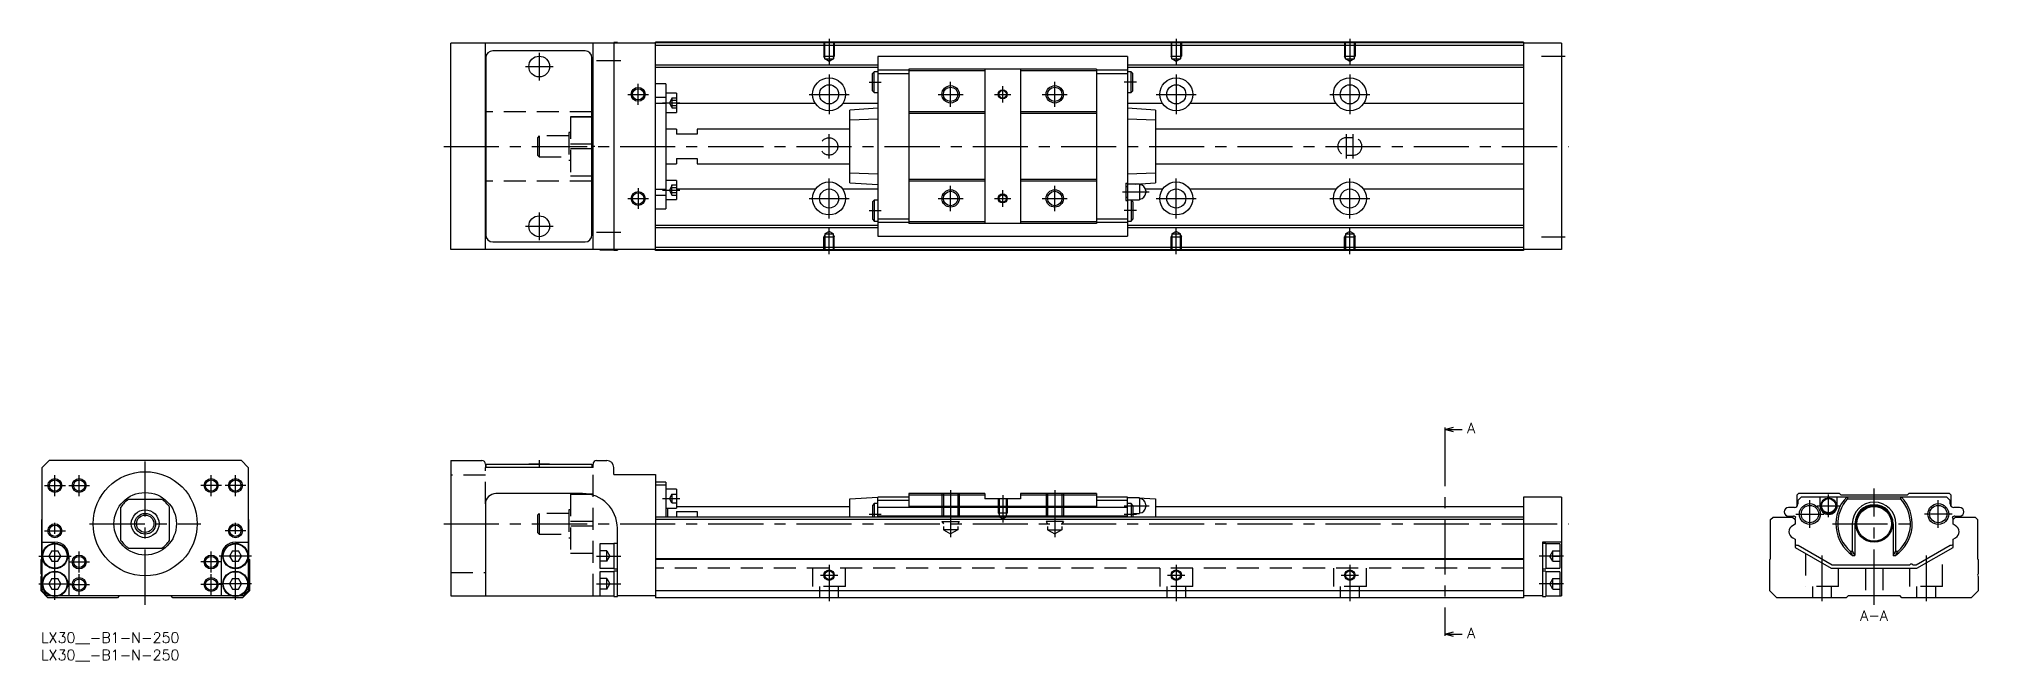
# Model space of a CAD drawing. Extents: x -1 to 558, y -8 to 171.
import ezdxf

# ---------------------------------------------------------------- set-up
doc = ezdxf.new("R2010")
doc.units = 0
doc.header["$LTSCALE"] = 0.5
doc.linetypes.add('CENTER', pattern=[50.8, 31.75, -6.35, 6.35, -6.35])
doc.linetypes.add('DASHED', pattern=[19.05, 12.7, -6.35])
for name, color, linetype in [('MSM_CENTER', 1, 'CENTER'), ('MSM_CONTINUOUS', 7, 'CONTINUOUS'), ('MSM_DASHED', 4, 'DASHED'), ('MSM_NARROW', 5, 'CONTINUOUS'), ('MSM_PART_NUMBER', 7, 'CONTINUOUS')]:
    doc.layers.add(name, color=color, linetype=linetype)
doc.styles.get("Standard").update_dxf_attribs({"font": 'txt.shx', "height": 3, "bigfont": 'bigfont.shx'})

# ---------------------------------------------------------------- blocks, each defined once
blk = doc.blocks.new('*U2')
at = {"layer": 'MSM_PART_NUMBER'}
blk.add_text('LX30__-B1-N-250', height=3, dxfattribs=at).set_placement((0, -3))
blk = doc.blocks.new('*U3')
at = {"layer": 'MSM_PART_NUMBER'}
blk.add_text('LX30__-B1-N-250', height=3, dxfattribs=at).set_placement((0, -8))

msp = doc.modelspace()

# ---------------------------------------------------------------- linework, layer by layer
at = {"layer": 'MSM_CENTER'}
for p, q in [((227, 171), (227, 163.49)), ((327, 171), (327, 163.49)), ((377, 171), (377, 163.49)), ((139.5, 163), (147.5, 163)), ((143.5, 167), (143.5, 159)), ((160, 164.7), (167, 164.7)), ((432.25, 166), (439, 166)), ((172, 152), (172, 158)), ((227, 160.75), (227, 149.25)), ((238.5, 158.5), (242, 158.5)), ((262, 151.37), (262, 158.62)), ((277, 152.63), (277, 157.36)), ((292, 151.37), (292, 158.62)), ((315.5, 158.5), (312, 158.5)), ((327, 160.75), (327, 149.25)), ((377, 160.75), (377, 149.25)), ((169, 155), (175, 155)), ((179, 152.55), (184, 152.55)), ((221.25, 155), (232.75, 155)), ((258.37, 155), (265.62, 155)), ((274.63, 155), (279.36, 155)), ((288.37, 155), (295.62, 155)), ((321.25, 155), (332.75, 155)), ((371.25, 155), (382.75, 155)), ((116, 140), (440, 140)), ((227, 136.5), (227, 143.5)), ((376, 136.5), (376, 143.5)), ((378, 136.5), (378, 143.5)), ((227, 119.25), (227, 130.75)), ((262, 121.37), (262, 128.62)), ((292, 121.37), (292, 128.62)), ((327, 119.25), (327, 130.75)), ((377, 119.25), (377, 130.75)), ((169, 125), (175, 125)), ((172, 128), (172, 122)), ((179, 127.44), (184, 127.44)), ((221.25, 125), (232.75, 125)), ((258.37, 125), (265.62, 125)), ((274.63, 125), (279.36, 125)), ((277, 122.63), (277, 127.36)), ((288.37, 125), (295.62, 125)), ((311.5, 126.9), (319.2, 126.9)), ((321.25, 125), (332.75, 125)), ((371.25, 125), (382.75, 125)), ((143.5, 121), (143.5, 113)), ((238.5, 121.5), (242, 121.5)), ((315.5, 121.5), (312, 121.5)), ((139.5, 117), (147.5, 117)), ((160, 115.3), (167, 115.3)), ((227, 109), (227, 116.51)), ((327, 109), (327, 116.51)), ((377, 109), (377, 116.51)), ((432.25, 114), (439, 114)), ((404.38, 58), (404.38, 0)), ((30, 8), (30, 51.5)), ((4, 39.3), (4, 45.3)), ((11, 39.3), (11, 45.3)), ((49, 39.3), (49, 45.3)), ((56, 39.3), (56, 45.3)), ((143.5, 49.6), (143.5, 47.49)), ((1, 42.3), (7, 42.3)), ((8, 42.3), (14, 42.3)), ((52, 42.3), (46, 42.3)), ((59, 42.3), (53, 42.3)), ((262, 41), (262, 27.41)), ((277, 39.5), (277, 31.69)), ((292, 41), (292, 27.41)), ((514.9, 33.25), (514.9, 39.75)), ((528, 8), (528, 41.5)), ((179, 38.55), (184, 38.55)), ((238.5, 34.1), (242, 34.1)), ((312, 36.5), (319.2, 36.5)), ((312, 34.1), (315.5, 34.1)), ((505.5, 34.1), (513.5, 34.1)), ((509.5, 30.1), (509.5, 38.1)), ((511.65, 36.5), (518.15, 36.5)), ((550.5, 34.1), (542.5, 34.1)), ((546.5, 30.1), (546.5, 38.1)), ((1, 29.3), (7, 29.3)), ((4, 9.35), (4, 32.3)), ((14, 31.3), (46, 31.3)), ((59, 29.3), (53, 29.3)), ((56, 9.35), (56, 32.3)), ((116, 31.3), (440, 31.3)), ((516, 31.3), (540, 31.3)), ((11, 17.3), (11, 23.3)), ((49, 17.3), (49, 23.3)), ((-0.65, 22), (8.65, 22)), ((8, 20.3), (14, 20.3)), ((11, 10.8), (11, 16.8)), ((52, 20.3), (46, 20.3)), ((49, 10.8), (49, 16.8)), ((60.65, 22), (51.35, 22)), ((160, 22), (167, 22)), ((227, 19.5), (227, 9)), ((327, 19.5), (327, 9)), ((377, 19.5), (377, 9)), ((438.5, 22), (431.5, 22)), ((513, 22.18), (513, 9)), ((543, 22.18), (543, 9)), ((-0.65, 14), (8.65, 14)), ((8, 13.8), (14, 13.8)), ((52, 13.8), (46, 13.8)), ((60.65, 14), (51.35, 14)), ((160, 14), (167, 14)), ((224.5, 16.5), (229.5, 16.5)), ((324.5, 16.5), (329.5, 16.5)), ((374.5, 16.5), (379.5, 16.5)), ((438.5, 14), (431.5, 14))]:
    msp.add_line(p, q, dxfattribs=at)
at = {"layer": 'MSM_CONTINUOUS'}
for p, q in [((118, 110.3), (118, 169.7)), ((177, 169.7), (118, 169.7)), ((128, 110.3), (128, 169.7)), ((159, 110.3), (159, 169.7)), ((161, 169.75), (161, 169.7)), ((165, 169.75), (161, 169.75)), ((166, 169.9), (165, 169.9)), ((165, 169.9), (165, 110.1)), ((166, 169.9), (166, 169.7)), ((427, 170), (177, 170)), ((177, 110), (177, 170)), ((427, 169.8), (177, 169.8)), ((427, 169.1), (177, 169.1)), ((427, 170), (427, 110)), ((438, 169.7), (427, 169.7)), ((438, 169.7), (438, 110.3)), ((128.1, 165.5), (128.1, 114.5)), ((156.7, 167.5), (130.1, 167.5)), ((158.7, 114.5), (158.7, 165.5)), ((241, 163.45), (177, 163.45)), ((241, 162.75), (177, 162.75)), ((313, 165.9), (241, 165.9)), ((241, 165.9), (241, 114.1)), ((304, 162.25), (250, 162.25)), ((250, 162.25), (250, 117.75)), ((271.9, 162.25), (271.9, 117.75)), ((282.1, 162.25), (282.1, 117.75)), ((304, 162.25), (304, 117.75)), ((313, 165.9), (313, 114.1)), ((427, 163.45), (313, 163.45)), ((427, 162.75), (313, 162.75)), ((128, 158.2), (128.1, 158.2)), ((158.7, 158.2), (159, 158.2)), ((180, 158), (177, 158)), ((180, 158), (180, 122)), ((240, 161.5), (239.5, 161)), ((239.5, 156), (239.5, 161)), ((241, 161.5), (240, 161.5)), ((240, 155.5), (240, 161.5)), ((250, 161.95), (241, 161.95)), ((250, 160.95), (241, 160.95)), ((271.9, 161.75), (250, 161.75)), ((304, 161.75), (282.1, 161.75)), ((313, 161.95), (304, 161.95)), ((313, 160.95), (304, 160.95)), ((314, 161.5), (313, 161.5)), ((314.5, 161), (314, 161.5)), ((314, 155.5), (314, 161.5)), ((314.5, 156), (314.5, 161)), ((180, 154.13), (177, 154.13)), ((180, 152.38), (177, 152.38)), ((183, 155.3), (180, 155.3)), ((183, 155.3), (183, 149.8)), ((223.05, 152.36), (183, 152.36)), ((241, 152.36), (230.95, 152.36)), ((241, 151), (233, 150.47)), ((239.5, 156), (240, 155.5)), ((240, 155.5), (241, 155.5)), ((313, 155.5), (314, 155.5)), ((323.05, 152.36), (313, 152.36)), ((321, 150.47), (313, 151)), ((314, 155.5), (314.5, 156)), ((373.05, 152.36), (330.95, 152.36)), ((427, 152.36), (380.95, 152.36)), ((128.1, 150), (128, 150)), ((159, 150), (158.7, 150)), ((159, 148.5), (158.7, 148.5)), ((159, 148.47), (158.7, 148.47)), ((180, 149.8), (183, 149.8)), ((233, 129.53), (233, 150.47)), ((241, 147.86), (233, 147.6)), ((271.9, 150), (250, 150)), ((271.9, 149.5), (250, 149.5)), ((304, 150), (282.1, 150)), ((304, 149.5), (282.1, 149.5)), ((321, 147.6), (313, 147.86)), ((321, 150.47), (321, 129.53)), ((158.7, 140.72), (159, 140.72)), ((183, 145), (180, 145)), ((183, 145), (183, 143.5)), ((189, 143.5), (183, 143.5)), ((189, 145), (189, 143.5)), ((233, 145), (189, 145)), ((427, 145), (321, 145)), ((159, 139.28), (158.7, 139.28)), ((180, 135), (183, 135)), ((183, 136.5), (189, 136.5)), ((183, 136.5), (183, 135)), ((189, 136.5), (189, 135)), ((189, 135), (233, 135)), ((321, 135), (427, 135)), ((128.1, 130), (128, 130)), ((159, 131.53), (158.7, 131.53)), ((159, 131.5), (158.7, 131.5)), ((159, 130), (158.7, 130)), ((183, 130.19), (180, 130.19)), ((183, 130.19), (183, 124.69)), ((233, 132.4), (241, 132.14)), ((233, 129.53), (241, 129)), ((271.9, 130.5), (250, 130.5)), ((271.9, 130), (250, 130)), ((304, 130.5), (282.1, 130.5)), ((304, 130), (282.1, 130)), ((312.5, 129.4), (312.5, 124.4)), ((312.5, 129.4), (313, 129.4)), ((313, 132.14), (321, 132.4)), ((316.45, 129.15), (313, 129.15)), ((315.26, 129.15), (321, 129.53)), ((316.45, 129.15), (316.45, 124.65)), ((180, 127.62), (177, 127.62)), ((180, 125.87), (177, 125.87)), ((180, 124.69), (183, 124.69)), ((223.05, 127.64), (183, 127.64)), ((241, 127.64), (230.95, 127.64)), ((240, 124.5), (239.5, 124)), ((239.5, 124), (239.5, 119)), ((240, 124.5), (240, 118.5)), ((241, 124.5), (240, 124.5)), ((313, 128.4), (312.5, 128.4)), ((312.5, 125.4), (313, 125.4)), ((312.5, 124.4), (313, 124.4)), ((313, 124.65), (316.45, 124.65)), ((314, 124.5), (313, 124.5)), ((314, 124.5), (314, 118.5)), ((314.5, 124), (314, 124.5)), ((314.5, 124), (314.5, 119)), ((323.05, 127.64), (318.14, 127.64)), ((318.2, 127.2), (318.2, 126.6)), ((373.05, 127.64), (330.95, 127.64)), ((427, 127.64), (380.95, 127.64)), ((128.1, 121.8), (128, 121.8)), ((159, 121.8), (158.7, 121.8)), ((177, 122), (180, 122)), ((239.5, 119), (240, 118.5)), ((240, 118.5), (241, 118.5)), ((250, 119.05), (241, 119.05)), ((250, 118.05), (241, 118.05)), ((271.9, 118.25), (250, 118.25)), ((304, 117.75), (250, 117.75)), ((304, 118.25), (282.1, 118.25)), ((313, 119.05), (304, 119.05)), ((313, 118.05), (304, 118.05)), ((313, 118.5), (314, 118.5)), ((314, 118.5), (314.5, 119)), ((130.1, 112.5), (156.7, 112.5)), ((241, 117.25), (177, 117.25)), ((241, 116.55), (177, 116.55)), ((241, 114.1), (313, 114.1)), ((427, 117.25), (313, 117.25)), ((427, 116.55), (313, 116.55)), ((177, 110.3), (118, 110.3)), ((161, 110.3), (161, 110.25)), ((161, 110.25), (165, 110.25)), ((165, 110.1), (166, 110.1)), ((166, 110.3), (166, 110.1)), ((427, 110.9), (177, 110.9)), ((427, 110.2), (177, 110.2)), ((427, 110), (177, 110)), ((438, 110.3), (427, 110.3)), ((404.38, 58.5), (406.88, 59.17)), ((404.38, 59), (404.38, 58)), ((406.88, 57.83), (404.38, 58.5)), ((404.38, 58.5), (409.38, 58.5)), ((2.3, 49.5), (0.3, 47.5)), ((0.3, 12), (0.3, 47.5)), ((57.7, 49.5), (2.3, 49.5)), ((59.7, 47.5), (57.7, 49.5)), ((59.7, 47.5), (59.7, 12)), ((118, 49.5), (118, 10.5)), ((118, 49.5), (127, 49.5)), ((128, 48.5), (128, 47.5)), ((159, 47.5), (128, 47.5)), ((128.1, 48.5), (128.1, 47.5)), ((128.1, 48.5), (158.7, 48.5)), ((140.5, 48.6), (146.5, 48.6)), ((140.5, 48.6), (140.5, 48.5)), ((146.5, 48.5), (146.5, 48.6)), ((158.7, 48.5), (158.7, 47.5)), ((159, 47.5), (159, 48.5)), ((160, 49.5), (163, 49.5)), ((165, 45.5), (165, 47.5)), ((165, 45.5), (177, 45.5)), ((177, 45.5), (177, 10)), ((156, 40), (131, 40)), ((180, 43.3), (177, 43.3)), ((180, 42.45), (177, 42.45)), ((180, 43.3), (180, 33.2)), ((183, 41.3), (180, 41.3)), ((183, 41.3), (183, 35.8)), ((250, 40), (250, 36.29)), ((271.9, 40), (250, 40)), ((271.9, 39.5), (250, 39.5)), ((271.9, 40), (271.9, 38.5)), ((304, 40), (282.1, 40)), ((282.1, 40), (282.1, 38.5)), ((304, 39.5), (282.1, 39.5)), ((304, 40), (304, 36.29)), ((506.25, 40), (505.75, 39.5)), ((505.75, 39.5), (505.75, 36.29)), ((518, 40), (506.25, 40)), ((518.5, 39.5), (518, 40)), ((537.5, 39.5), (518.5, 39.5)), ((538, 40), (537.5, 39.5)), ((549.75, 40), (538, 40)), ((550.25, 39.5), (549.75, 40)), ((550.25, 36.29), (550.25, 39.5)), ((23, 26.48), (23, 36.12)), ((34.82, 38.3), (25.18, 38.3)), ((37, 26.48), (37, 36.12)), ((128, 37), (128, 10.5)), ((180, 35.8), (183, 35.8)), ((180.5, 33.2), (180.5, 35.8)), ((183, 36.3), (233, 36.3)), ((183, 34.87), (189, 34.87)), ((183, 34.87), (183, 33.2)), ((189, 34.87), (189, 33.2)), ((233, 38.5), (241, 39)), ((233, 33.2), (233, 38.5)), ((240, 37.1), (239.5, 36.6)), ((239.5, 36.6), (239.5, 33.2)), ((241, 37.1), (240, 37.1)), ((240, 37.1), (240, 33.2)), ((250, 39), (241, 39)), ((241, 33.2), (241, 39)), ((250, 38), (241, 38)), ((313, 36), (241, 36)), ((304, 36.29), (250, 36.29)), ((282.1, 38.5), (271.9, 38.5)), ((313, 39), (304, 39)), ((313, 38), (304, 38)), ((313, 39), (321, 38.5)), ((313, 33.2), (313, 39)), ((316.45, 38.75), (313, 38.75)), ((314, 37.1), (313, 37.1)), ((314.5, 36.6), (314, 37.1)), ((314, 37.1), (314, 33.2)), ((314.5, 36.6), (314.5, 33.2)), ((314.5, 34.25), (316.45, 34.25)), ((316.45, 38.75), (316.45, 34.25)), ((318.2, 36.8), (318.2, 36.2)), ((321, 38.5), (321, 33.2)), ((321, 36.3), (427, 36.3)), ((427, 39), (427, 10)), ((438, 39), (427, 39)), ((438, 39), (438, 10.5)), ((505.05, 36), (503.35, 36)), ((507.05, 39), (506.05, 38)), ((506.05, 38), (506.05, 37)), ((548.95, 39), (507.05, 39)), ((512.4, 39), (512.4, 36.5)), ((517.4, 36.5), (517.4, 39)), ((520.14, 39), (520.4, 38.5)), ((520.4, 38.5), (535.6, 38.5)), ((535.6, 38.5), (535.86, 39)), ((549.95, 38), (548.95, 39)), ((549.95, 37), (549.95, 38)), ((552.65, 36), (550.95, 36)), ((0.2, 32.5), (0.3, 32.6)), ((0.2, 21.2), (0.2, 32.5)), ((59.7, 32.6), (59.8, 32.5)), ((59.8, 32.5), (59.8, 21.2)), ((166, 10.35), (166, 30)), ((427, 33.2), (177, 33.2)), ((427, 32.5), (177, 32.5)), ((313, 33.5), (241, 33.5)), ((498.2, 32.5), (498.9, 33.2)), ((498.2, 21.2), (498.2, 32.5)), ((498.9, 33.2), (504.55, 33.2)), ((503.35, 33.5), (504.75, 33.5)), ((505.25, 31.15), (504.5, 30.72)), ((504.55, 33.2), (505.25, 32.5)), ((505.2, 32.7), (505.2, 32.55)), ((505.25, 32.5), (505.25, 31.15)), ((521.74, 31.3), (521.74, 23.45)), ((522.5, 31.3), (522.5, 22.2)), ((533.5, 31.3), (533.5, 22.2)), ((534.26, 23.45), (534.26, 31.3)), ((550.75, 32.5), (551.45, 33.2)), ((550.75, 32.5), (550.8, 32.55)), ((550.75, 31.15), (550.75, 32.5)), ((550.75, 31.15), (550.75, 32.5)), ((551.4, 30.78), (550.75, 31.15)), ((551.4, 30.78), (550.75, 31.15)), ((550.8, 32.55), (550.8, 32.7)), ((551.25, 33.5), (552.65, 33.5)), ((551.45, 33.2), (557.1, 33.2)), ((557.1, 33.2), (557.8, 32.5)), ((557.8, 32.5), (557.8, 21.2)), ((0.3, 26), (4, 26)), ((3.13, 23.5), (2.27, 22)), ((3.13, 23.5), (4.87, 23.5)), ((5.73, 22), (4.87, 23.5)), ((25.18, 24.3), (34.82, 24.3)), ((55.13, 23.5), (54.27, 22)), ((55.13, 23.5), (56.87, 23.5)), ((56, 26), (59.7, 26)), ((57.73, 22), (56.87, 23.5)), ((165, 25.5), (161, 25.5)), ((161, 25.5), (161, 18.5)), ((166, 25.65), (165, 25.65)), ((165, 25.65), (165, 18.35)), ((438, 26), (432.5, 26)), ((432.5, 26), (432.5, 10.35)), ((433.5, 25.65), (432.5, 25.65)), ((433.5, 25.65), (433.5, 18.35)), ((437.5, 25.5), (433.5, 25.5)), ((437.5, 25.5), (437.5, 18.5)), ((504.6, 27.22), (505.25, 26.85)), ((505.25, 26.85), (505.25, 24.5)), ((505.25, 24.5), (515.64, 18.5)), ((505.7, 25.16), (506.1, 25.16)), ((506.1, 25.16), (515.91, 19.5)), ((521.07, 23.45), (521.74, 23.45)), ((521.74, 23.45), (522.5, 22.2)), ((533.5, 22.2), (534.26, 23.45)), ((534.26, 23.45), (534.93, 23.45)), ((540.09, 19.5), (549.9, 25.16)), ((540.36, 18.5), (550.75, 24.5)), ((549.9, 25.16), (550.3, 25.16)), ((550.75, 26.85), (551.5, 27.28)), ((550.75, 26.85), (551.5, 27.28)), ((550.75, 25.45), (550.75, 26.85)), ((550.75, 24.5), (550.75, 26.85)), ((0, 21), (0.2, 21.2)), ((0, 16.9), (0, 21)), ((2.27, 22), (3.13, 20.5)), ((3.13, 20.5), (4.87, 20.5)), ((4.87, 20.5), (5.73, 22)), ((8, 22), (8, 10.5)), ((52, 10.5), (52, 22)), ((54.27, 22), (55.13, 20.5)), ((55.13, 20.5), (56.87, 20.5)), ((56.87, 20.5), (57.73, 22)), ((59.8, 21.2), (60, 21)), ((60, 21), (60, 12)), ((161, 18.5), (165, 18.5)), ((165, 17.5), (161, 17.5)), ((161, 17.5), (161, 10.5)), ((165, 18.35), (166, 18.35)), ((166, 17.65), (165, 17.65)), ((165, 17.65), (165, 10.35)), ((427, 21.2), (177, 21.2)), ((427, 21), (177, 21)), ((432.5, 18.35), (433.5, 18.35)), ((433.5, 17.65), (432.5, 17.65)), ((433.5, 18.5), (437.5, 18.5)), ((433.5, 17.65), (433.5, 10.35)), ((437.5, 17.5), (433.5, 17.5)), ((437.5, 17.5), (437.5, 10.5)), ((498, 21), (498.2, 21.2)), ((498, 12), (498, 21)), ((515.64, 18.5), (540.36, 18.5)), ((515.91, 19.5), (538.35, 19.5)), ((521.82, 22.2), (522.5, 22.2)), ((533.5, 22.2), (534.18, 22.2)), ((539.15, 19.5), (540.09, 19.5)), ((557.8, 21.2), (558, 21)), ((558, 21), (558, 16.9)), ((0, 12), (0, 16.1)), ((2, 10), (0, 12)), ((1.8, 10.5), (0.3, 12)), ((3.13, 15.5), (2.27, 14)), ((2.27, 14), (3.13, 12.5)), ((3.13, 15.5), (4.87, 15.5)), ((3.13, 12.5), (4.87, 12.5)), ((5.73, 14), (4.87, 15.5)), ((4.87, 12.5), (5.73, 14)), ((55.13, 15.5), (54.27, 14)), ((54.27, 14), (55.13, 12.5)), ((55.13, 15.5), (56.87, 15.5)), ((55.13, 12.5), (56.87, 12.5)), ((57.73, 14), (56.87, 15.5)), ((56.87, 12.5), (57.73, 14)), ((60, 12), (58, 10)), ((59.7, 12), (58.2, 10.5)), ((427, 12), (177, 12)), ((500, 10), (498, 12)), ((558, 12), (556, 10)), ((558, 16.1), (558, 12)), ((2.96, 10.5), (1.8, 10.5)), ((22, 10), (2, 10)), ((54.96, 10.5), (5.04, 10.5)), ((22.5, 10.5), (22, 10)), ((38, 10), (37.5, 10.5)), ((58, 10), (38, 10)), ((58.2, 10.5), (57.04, 10.5)), ((118, 10.5), (165, 10.5)), ((165, 10.35), (166, 10.35)), ((177, 10.5), (166, 10.5)), ((427, 10), (177, 10)), ((432.5, 10.5), (427, 10.5)), ((432.5, 10.35), (433.5, 10.35)), ((433.5, 10.5), (438, 10.5)), ((520, 10), (500, 10)), ((520.5, 10.5), (520, 10)), ((535.5, 10.5), (520.5, 10.5)), ((536, 10), (535.5, 10.5)), ((556, 10), (536, 10)), ((404.38, -0.5), (406.88, 0.17)), ((404.38, 0), (404.38, -1)), ((406.88, -1.17), (404.38, -0.5)), ((404.38, -0.5), (409.38, -0.5))]:
    msp.add_line(p, q, dxfattribs=at)
for centre, radius in [((143.5, 163), 3), ((172, 155), 1.62), ((227, 155), 4.75), ((227, 155), 2.75), ((262, 155), 2.07), ((292, 155), 2.07), ((327, 155), 4.75), ((327, 155), 2.75), ((377, 155), 4.75), ((377, 155), 2.75), ((277, 155), 1.06), ((227, 125), 4.75), ((327, 125), 4.75), ((377, 125), 4.75), ((172, 125), 1.62), ((227, 125), 2.75), ((262, 125), 2.07), ((277, 125), 1.06), ((292, 125), 2.07), ((327, 125), 2.75), ((377, 125), 2.75), ((143.5, 117), 3), ((30, 31.3), 15), ((4, 42.3), 1.62), ((11, 42.3), 1.62), ((30, 31.3), 9), ((49, 42.3), 1.62), ((56, 42.3), 1.62), ((30, 31.3), 4), ((30, 31.3), 3), ((30, 31.3), 2.5), ((509.5, 34.1), 3), ((509.5, 34.1), 2.5), ((514.9, 36.5), 2.25), ((514.9, 36.5), 2.05), ((528, 31.3), 5.3), ((528, 31.3), 5), ((546.5, 34.1), 3), ((546.5, 34.1), 2.5), ((4, 29.3), 1.62), ((56, 29.3), 1.62), ((4, 22), 3.65), ((4, 22), 3.5), ((56, 22), 3.65), ((56, 22), 3.5), ((4, 14), 3.65), ((4, 14), 3.5), ((11, 20.3), 1.62), ((49, 20.3), 1.62), ((56, 14), 3.65), ((56, 14), 3.5), ((227, 16.5), 1.23), ((327, 16.5), 1.23), ((377, 16.5), 1.23), ((11, 13.8), 1.62), ((49, 13.8), 1.62)]:
    msp.add_circle(centre, radius, dxfattribs=at)
for centre, radius, start, end in [((130.1, 165.5), 2, 90, 180), ((156.7, 165.5), 2, 0, 90), ((316.45, 127.2), 1.75, 0, 90), ((316.45, 126.6), 1.75, 270, 0), ((130.1, 114.5), 2, 180, 270), ((156.7, 114.5), 2, 270, 0), ((127, 48.5), 1, 0, 90), ((160, 48.5), 1, 90, 180), ((163, 47.5), 2, 0, 90), ((131, 37), 3, 90, 180), ((156, 30), 10, 0, 90), ((30, 31.3), 8.5, 124.5603, 145.4397), ((30, 31.3), 8.5, 34.5603, 55.4397), ((316.45, 36.8), 1.75, 0, 90), ((316.45, 36.2), 1.75, 270, 0), ((503.35, 34.75), 1.25, 90, 270), ((505.05, 37), 1, 270, 0), ((514.9, 36.5), 2.5, 180, 0), ((528, 31.3), 11, 135.573, 235.8196), ((528, 31.3), 10.47, 136.5713, 228.5552), ((528, 31.3), 6.26, 0, 180), ((528, 31.3), 5.5, 0, 180), ((528, 31.3), 11, 304.1804, 44.427), ((528, 31.3), 10.47, 311.4448, 43.4287), ((550.95, 37), 1, 180, 270), ((552.65, 34.75), 1.25, 270, 90), ((505.65, 28.85), 2.2, 121.4553, 176.019), ((505.65, 29.15), 2.2, 183.981, 241.4552), ((504.75, 32.5), 1, 41.234, 90), ((505.7, 32.7), 0.5, 113.3254, 180), ((551.25, 32.5), 1, 90, 138.766), ((550.3, 32.7), 0.5, 0, 66.6746), ((550.35, 28.85), 2.2, 3.981, 61.4552), ((550.35, 29.15), 2.2, 301.4553, 356.019), ((550.35, 29.15), 2.2, 301.4553, 356.019), ((4, 22), 4, 0, 90), ((30, 31.3), 8.5, 214.5603, 235.4397), ((30, 31.3), 8.5, 304.5603, 325.4397), ((56, 22), 4, 90, 180), ((505.7, 25.66), 0.5, 205.8419, 270), ((529, 27.35), 8.83, 206.1475, 215.6253), ((527, 27.35), 8.84, 324.3755, 333.8517), ((550.3, 25.66), 0.5, 270, 334.1581), ((-0.3, 16.5), 0.5, 306.8699, 53.1301), ((538.75, 19.2), 0.5, 36.8699, 143.1301), ((558.3, 16.5), 0.5, 126.8699, 233.1301), ((2.3, 12.5), 2, 216.8699, 233.1301), ((57.7, 12.5), 2, 306.8699, 323.1301)]:
    msp.add_arc(centre, radius, start, end, dxfattribs=at)
at = {"layer": 'MSM_DASHED'}
for p, q in [((225.5, 170), (225.5, 166)), ((225.77, 165.2), (225.77, 170)), ((228.23, 170), (228.23, 165.2)), ((228.5, 170), (228.5, 166)), ((325.5, 170), (325.5, 166)), ((325.77, 165.2), (325.77, 170)), ((328.23, 170), (328.23, 165.2)), ((328.5, 170), (328.5, 166)), ((375.5, 170), (375.5, 166)), ((375.77, 165.2), (375.77, 170)), ((378.23, 170), (378.23, 165.2)), ((378.5, 170), (378.5, 166)), ((225.77, 165.53), (225.5, 166)), ((225.5, 166), (228.5, 166)), ((225.77, 165.2), (228.23, 165.2)), ((227, 164.49), (225.77, 165.2)), ((228.23, 165.2), (227, 164.49)), ((228.23, 165.53), (228.5, 166)), ((325.77, 165.53), (325.5, 166)), ((325.5, 166), (328.5, 166)), ((325.77, 165.2), (328.23, 165.2)), ((327, 164.49), (325.77, 165.2)), ((328.23, 165.2), (327, 164.49)), ((328.23, 165.53), (328.5, 166)), ((375.77, 165.53), (375.5, 166)), ((375.5, 166), (378.5, 166)), ((375.77, 165.2), (378.23, 165.2)), ((377, 164.49), (375.77, 165.2)), ((378.23, 165.2), (377, 164.49)), ((378.23, 165.53), (378.5, 166)), ((181.7, 153.8), (180.98, 152.55)), ((181.7, 151.3), (180.98, 152.55)), ((181.7, 154), (183, 154)), ((181.7, 154), (181.7, 151.11)), ((181.7, 153.28), (183, 153.28)), ((181.7, 151.83), (183, 151.83)), ((181.7, 151.11), (183, 151.11)), ((158.7, 150), (128.1, 150)), ((152.5, 148.5), (152.5, 131.5)), ((158.7, 148.5), (152.5, 148.5)), ((158.7, 148.47), (152.5, 148.47)), ((143.5, 143), (143, 142.5)), ((143, 142.5), (143, 137.5)), ((143.5, 143), (143.5, 137)), ((152, 143), (143.5, 143)), ((152, 144), (152, 136)), ((152.5, 144), (152, 144)), ((152.5, 140.72), (158.7, 140.72)), ((159.5, 140), (159, 140)), ((378, 142.5), (376, 142.5)), ((143, 137.5), (143.5, 137)), ((143.5, 137), (152, 137)), ((152, 136), (152.5, 136)), ((158.7, 139.28), (152.5, 139.28)), ((376, 137.5), (378, 137.5)), ((158.7, 130), (128.1, 130)), ((152.5, 131.53), (158.7, 131.53)), ((152.5, 131.5), (158.7, 131.5)), ((181.7, 128.69), (180.98, 127.44)), ((181.7, 128.89), (183, 128.89)), ((181.7, 126), (181.7, 128.89)), ((181.7, 126.19), (180.98, 127.44)), ((181.7, 128.17), (183, 128.17)), ((181.7, 126.72), (183, 126.72)), ((181.7, 126), (183, 126)), ((225.77, 114.47), (225.5, 114)), ((225.5, 110), (225.5, 114)), ((225.5, 114), (228.5, 114)), ((227, 115.51), (225.77, 114.8)), ((225.77, 114.8), (225.77, 110)), ((225.77, 114.8), (228.23, 114.8)), ((228.23, 114.8), (227, 115.51)), ((228.23, 110), (228.23, 114.8)), ((228.23, 114.47), (228.5, 114)), ((228.5, 110), (228.5, 114)), ((325.77, 114.47), (325.5, 114)), ((325.5, 110), (325.5, 114)), ((325.5, 114), (328.5, 114)), ((327, 115.51), (325.77, 114.8)), ((325.77, 114.8), (325.77, 110)), ((325.77, 114.8), (328.23, 114.8)), ((328.23, 114.8), (327, 115.51)), ((328.23, 110), (328.23, 114.8)), ((328.23, 114.47), (328.5, 114)), ((328.5, 110), (328.5, 114)), ((375.77, 114.47), (375.5, 114)), ((375.5, 110), (375.5, 114)), ((375.5, 114), (378.5, 114)), ((377, 115.51), (375.77, 114.8)), ((375.77, 114.8), (375.77, 110)), ((375.77, 114.8), (378.23, 114.8)), ((378.23, 114.8), (377, 115.51)), ((378.23, 110), (378.23, 114.8)), ((378.23, 114.47), (378.5, 114)), ((378.5, 110), (378.5, 114)), ((128, 45.3), (118, 45.3)), ((128, 37), (128, 47.5)), ((159, 10.5), (159, 47.5)), ((152.5, 39.8), (152.5, 22.8)), ((159, 39.8), (152.5, 39.8)), ((159, 39.77), (152.5, 39.77)), ((181.7, 39.8), (180.98, 38.55)), ((181.7, 39.8), (183, 39.8)), ((181.7, 39.8), (181.7, 37.3)), ((259.5, 40), (259.5, 32)), ((259.93, 40), (259.93, 29.6)), ((264.07, 40), (264.07, 29.6)), ((264.5, 40), (264.5, 32)), ((289.5, 40), (289.5, 32)), ((289.93, 40), (289.93, 29.6)), ((294.07, 40), (294.07, 29.6)), ((294.5, 40), (294.5, 32)), ((143.5, 34.3), (143, 33.8)), ((143, 33.8), (143, 28.8)), ((143.5, 34.3), (143.5, 28.3)), ((152, 34.3), (143.5, 34.3)), ((152, 35.3), (152, 27.3)), ((152.5, 35.3), (152, 35.3)), ((181.7, 37.3), (180.98, 38.55)), ((181.7, 38.55), (183, 38.55)), ((181.7, 37.3), (183, 37.3)), ((275.7, 38.5), (275.7, 34.5)), ((275.7, 34.5), (275.94, 34.08)), ((275.7, 34.5), (278.3, 34.5)), ((275.94, 38.5), (275.94, 33.3)), ((278.06, 33.3), (278.06, 38.5)), ((278.3, 34.5), (278.06, 34.08)), ((278.3, 38.5), (278.3, 34.5)), ((143, 28.8), (143.5, 28.3)), ((143.5, 28.3), (152, 28.3)), ((152.5, 32.02), (159, 32.02)), ((159, 30.58), (152.5, 30.58)), ((259.5, 32), (259.93, 31.25)), ((259.5, 32), (264.5, 32)), ((264.07, 29.6), (259.93, 29.6)), ((259.93, 29.6), (262, 28.41)), ((264.07, 29.6), (262, 28.41)), ((264.5, 32), (264.07, 31.25)), ((278.06, 33.3), (275.94, 33.3)), ((275.94, 33.3), (277, 32.69)), ((277, 32.69), (278.06, 33.3)), ((294.5, 32), (289.5, 32)), ((289.5, 32), (289.93, 31.25)), ((289.93, 29.6), (294.07, 29.6)), ((289.93, 29.6), (292, 28.41)), ((294.07, 29.6), (292, 28.41)), ((294.5, 32), (294.07, 31.25)), ((152, 27.3), (152.5, 27.3)), ((152.5, 22.83), (159, 22.83)), ((152.5, 22.8), (159, 22.8)), ((163, 23.5), (161, 23.5)), ((163, 20.5), (163, 23.5)), ((163, 23.5), (163.87, 22)), ((435.5, 23.5), (434.63, 22)), ((435.5, 20.5), (435.5, 23.5)), ((435.5, 23.5), (437.5, 23.5)), ((508.25, 22.77), (508.25, 13.2)), ((547.75, 13.2), (547.75, 22.77)), ((118, 17.3), (128, 17.3)), ((161, 22), (163, 22)), ((163, 20.5), (161, 20.5)), ((163, 20.5), (163.87, 22)), ((427, 18.5), (177, 18.5)), ((222.25, 18.5), (222.25, 13.2)), ((231.75, 13.2), (231.75, 18.5)), ((322.25, 18.5), (322.25, 13.2)), ((331.75, 13.2), (331.75, 18.5)), ((372.25, 18.5), (372.25, 13.2)), ((381.75, 13.2), (381.75, 18.5)), ((435.5, 20.5), (434.63, 22)), ((435.5, 22), (437.5, 22)), ((435.5, 20.5), (437.5, 20.5)), ((517.75, 13.2), (517.75, 18.5)), ((525.5, 18.5), (525.5, 10.5)), ((530.5, 18.5), (530.5, 10.5)), ((538.25, 18.5), (538.25, 13.2)), ((163, 15.5), (161, 15.5)), ((161, 14), (163, 14)), ((163, 12.5), (161, 12.5)), ((163, 12.5), (163, 15.5)), ((163, 15.5), (163.87, 14)), ((163, 12.5), (163.87, 14)), ((231.75, 13.2), (222.25, 13.2)), ((224.25, 13.2), (224.25, 10)), ((229.75, 10), (229.75, 13.2)), ((331.75, 13.2), (322.25, 13.2)), ((324.25, 13.2), (324.25, 10)), ((329.75, 10), (329.75, 13.2)), ((381.75, 13.2), (372.25, 13.2)), ((374.25, 13.2), (374.25, 10)), ((379.75, 10), (379.75, 13.2)), ((435.5, 15.5), (434.63, 14)), ((435.5, 12.5), (434.63, 14)), ((435.5, 12.5), (435.5, 15.5)), ((435.5, 15.5), (437.5, 15.5)), ((435.5, 14), (437.5, 14)), ((435.5, 12.5), (437.5, 12.5)), ((517.75, 13.2), (508.25, 13.2)), ((510.25, 13.2), (510.25, 10)), ((515.75, 10), (515.75, 13.2)), ((547.75, 13.2), (538.25, 13.2)), ((540.25, 13.2), (540.25, 10)), ((545.75, 10), (545.75, 13.2))]:
    msp.add_line(p, q, dxfattribs=at)
msp.add_circle((227, 140), 2.5, dxfattribs=at)
for centre, start, end in [((376, 140), 90, 270), ((378, 140), 270, 90)]:
    msp.add_arc(centre, 2.5, start, end, dxfattribs=at)
at = {"layer": 'MSM_NARROW'}
for centre, radius in [((172, 155), 2), ((262, 155), 2.5), ((292, 155), 2.5), ((277, 155), 1.3), ((172, 125), 2), ((262, 125), 2.5), ((277, 125), 1.3), ((292, 125), 2.5), ((4, 42.3), 2), ((11, 42.3), 2), ((49, 42.3), 2), ((56, 42.3), 2), ((4, 29.3), 2), ((56, 29.3), 2), ((11, 20.3), 2), ((49, 20.3), 2), ((227, 16.5), 1.5), ((327, 16.5), 1.5), ((377, 16.5), 1.5), ((11, 13.8), 2), ((49, 13.8), 2)]:
    msp.add_circle(centre, radius, dxfattribs=at)

# ---------------------------------------------------------------- block references
at = {"layer": 'MSM_CONTINUOUS'}
for name in ['*U2', '*U3']:
    msp.add_blockref(name, (0, 0), dxfattribs=at)

# ---------------------------------------------------------------- texts
at = {"layer": 'MSM_PART_NUMBER'}
for s, p in [('A', (410.79, 57.37)), ('A-A', (524.01, 3.36)), ('A', (410.79, -1.63))]:
    msp.add_text(s, height=3, dxfattribs=at).set_placement(p)

doc.saveas('drawing.dxf')
